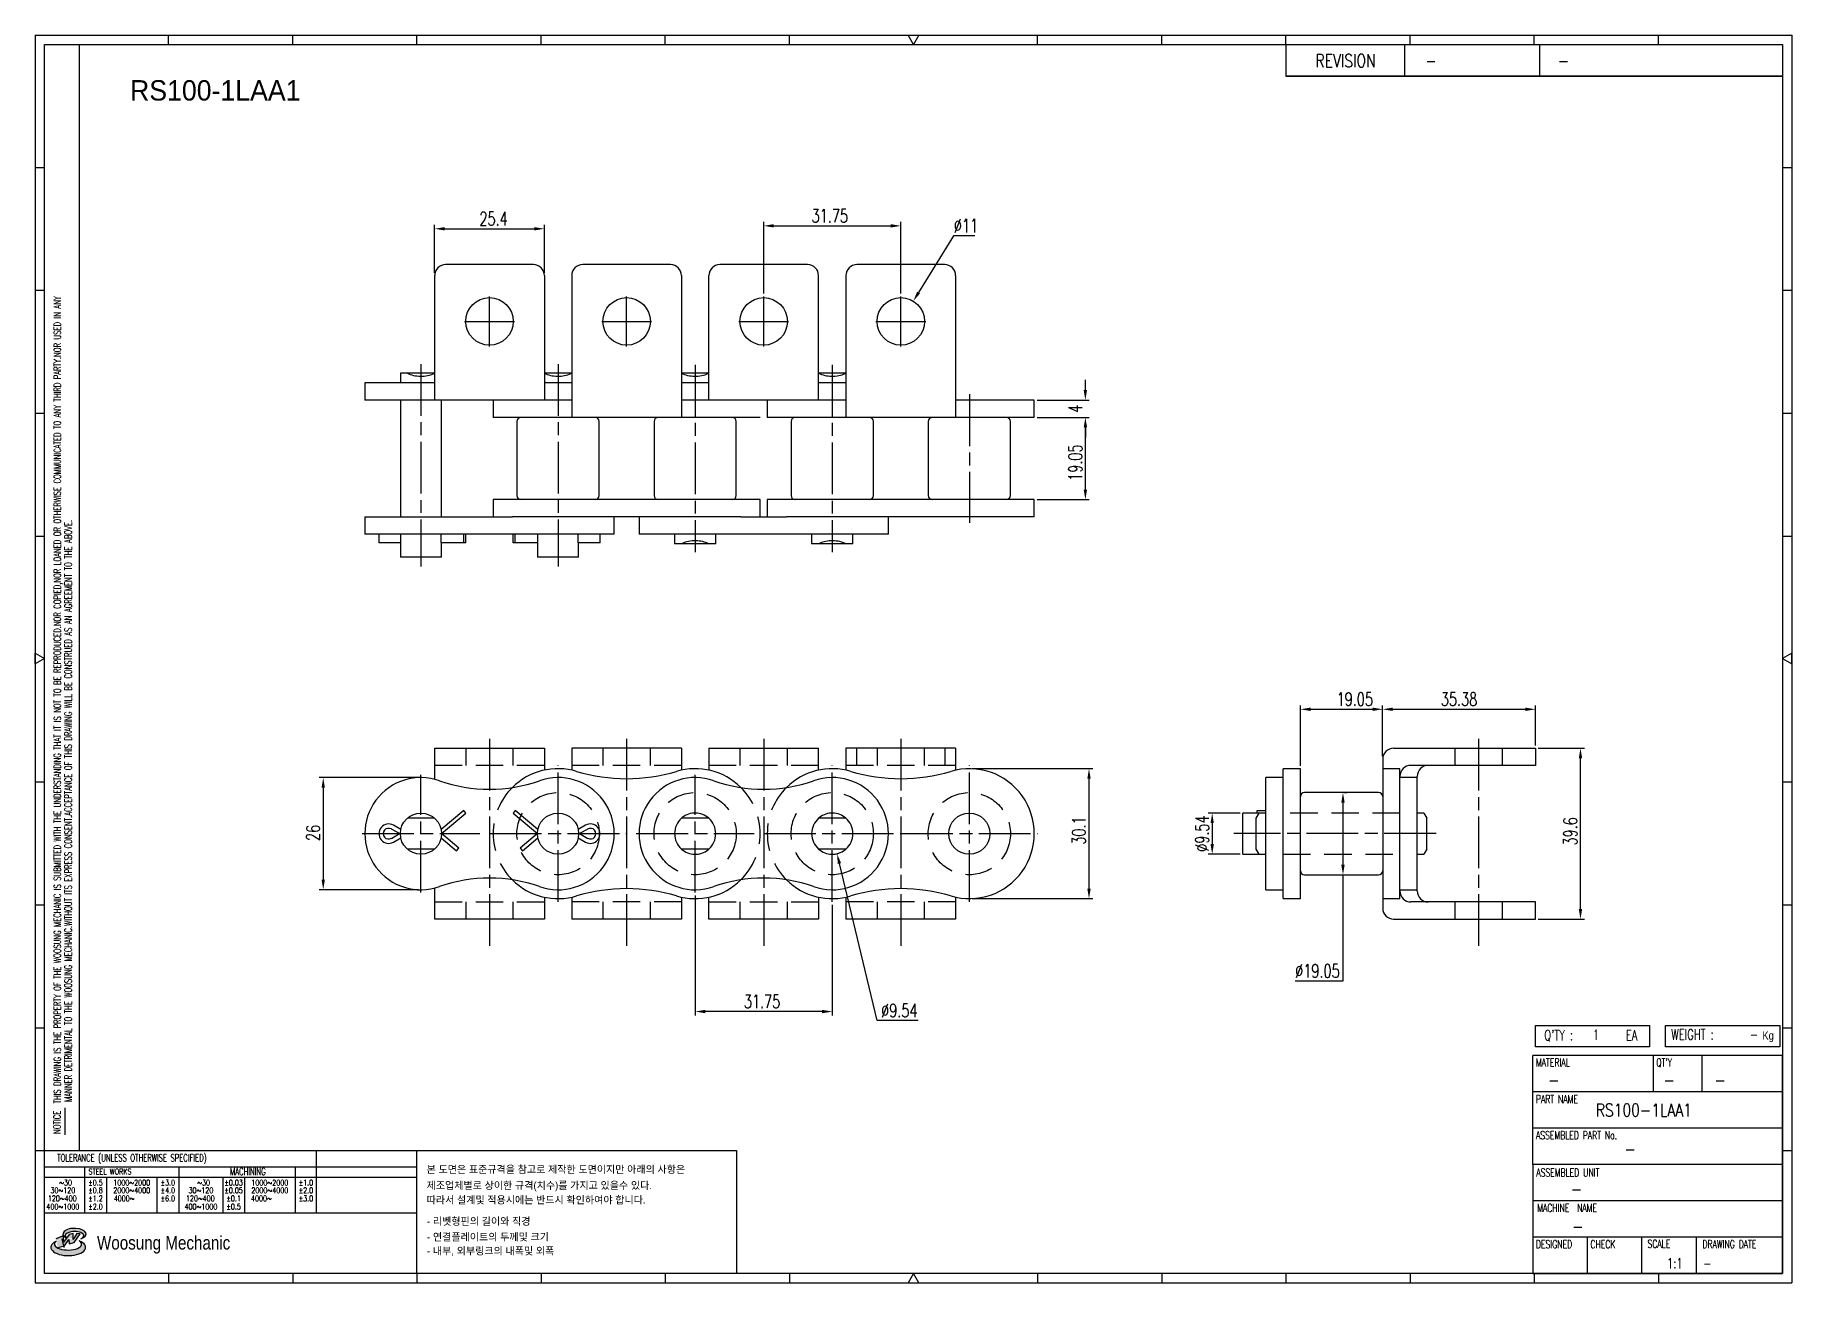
# Model space of a CAD drawing. Header units: millimetres. Extents: x 1499 to 1906, y 1925 to 2214.
import ezdxf
from ezdxf.enums import TextEntityAlignment as Align

# ---------------------------------------------------------------- set-up
doc = ezdxf.new("R2010")
doc.units = ezdxf.units.MM
doc.linetypes.add('AM_ISO08W050', pattern=[18, 12, -1.5, 3, -1.5])
doc.linetypes.add('HIDDEN', pattern=[9.525, 6.35, -3.175])
doc.layers.add('CL1', color=4, linetype='AM_ISO08W050', lineweight=25)
for name, color, linetype in [('HID-02', 1, 'HIDDEN'), ('S-DIM', 7, 'Continuous'), ('TITLE', 7, 'Continuous'), ('도면레이아웃', 7, 'Continuous')]:
    doc.layers.add(name, color=color, linetype=linetype)
doc.styles.add('HAN', font='ROMANS.shx', dxfattribs={"width": 0.7, "bigfont": 'whgtxt.shx'})
doc.styles.add('HKD_ST2', font='romans.shx', dxfattribs={"width": 0.7, "height": 4, "bigfont": '@extfont2.shx'})
doc.styles.add('HSG', font='SIMPLEX.shx', dxfattribs={"width": 0.7, "bigfont": 'HSG.shx'})
doc.styles.add('MtXpl_', font='Gulim.ttf')
doc.styles.add('SLDTEXTSTYLE4', font='arial.ttf', dxfattribs={"width": 0.8})
doc.styles.get("Standard").update_dxf_attribs({"font": 'arial.ttf'})
doc.dimstyles.new('사본 APP1.3', dxfattribs={"dimscale": 1.3, "dimtxt": 2.4, "dimasz": 1.8, "dimexe": 0.7, "dimexo": 0.5, "dimgap": 0.6, "dimtad": 1, "dimtoh": 1, "dimrnd": 0.01, "dimzin": 9, "dimdsep": 46, "dimtxsty": 'HSG', "dimcen": 0, "dimclrd": 1, "dimclre": 1, "dimclrt": 256, "dimazin": 2, "dimtp": 1, "dimtm": 1, "dimtfac": 0.5, "dimtofl": 0, "dimtmove": 0, "dimatfit": 3, "dimfxl": 0, "dimtvp": 1, "dimtolj": 2, "dimlwd": -1, "dimlwe": -1, "dimarcsym": 0})

# ---------------------------------------------------------------- blocks, each defined once
blk = doc.blocks.new('REFGZDFG')
at = {"layer": '도면레이아웃'}
h = blk.add_hatch(color=10, dxfattribs=at)
h.paths.add_polyline_path([(-2.958, 54.547), (-2.947, 54.321), (-2.705, 54.394), (-2.41, 54.81), (-2.567, 54.836), (-2.76, 54.536), (-2.746, 54.828), (-2.954, 54.792), (-3.228, 54.401), (-3.224, 54.712), (-3.603, 54.58), (-3.509, 54.142), (-3.18, 54.233)])
edge = h.paths.add_edge_path()
edge.add_ellipse((-2.688, 54.809), major_axis=(-0.568, 0), ratio=0.487785, start_angle=122.36065, end_angle=403.39574)
edge.add_line((-3.1, 54.619), (-3.092, 54.637))
edge.add_ellipse((-2.685, 54.726), major_axis=(-0.454, 0), ratio=0.444396, start_angle=131.58977, end_angle=386.19408, ccw=False)
edge = h.paths.add_edge_path()
edge.add_ellipse((-2.992, 54.158), major_axis=(-0.851, 0), ratio=0.480113, start_angle=314.67633, end_angle=590.85213)
edge.add_ellipse((-3.004, 54.312), major_axis=(-0.666, 0), ratio=0.43311, start_angle=331.7024, end_angle=574.42495, ccw=False)
at = {"color": 140}
for p, q in [((-4.614, 113.51), (81.404, 113.51)), ((-4.614, 113.51), (-4.614, 52.416)), ((56.632, 113.054), (56.632, 111.501)), ((62.43, 113.054), (62.43, 111.501)), ((69.046, 113.054), (69.046, 111.501)), ((81.404, 113.51), (81.404, 52.416)), ((80.948, 111.501), (56.632, 111.501)), ((56.632, 111.501), (80.948, 111.501)), ((80.948, 111.501), (80.948, 100.888)), ((68.846, 63.974), (68.846, 65.02)), ((68.846, 65.02), (74.432, 65.02)), ((74.432, 65.02), (74.432, 63.974)), ((75.222, 63.974), (75.222, 65.02)), ((75.222, 65.02), (80.808, 65.02)), ((80.808, 65.02), (80.808, 63.974)), ((74.432, 63.974), (68.846, 63.974)), ((80.808, 63.974), (75.222, 63.974)), ((68.724, 58.21), (68.724, 63.547)), ((80.948, 63.547), (68.724, 63.547)), ((74.618, 63.547), (74.618, 61.768)), ((76.99, 63.547), (76.99, 61.768)), ((80.948, 58.21), (80.948, 63.547)), ((80.948, 61.768), (68.724, 61.768)), ((80.948, 59.989), (68.724, 59.989)), ((68.724, 58.21), (68.724, 52.872)), ((80.948, 58.21), (68.724, 58.21)), ((80.948, 52.872), (80.948, 58.21)), ((80.948, 56.43), (68.724, 56.43)), ((80.948, 54.651), (68.724, 54.651)), ((71.393, 52.872), (71.393, 54.651)), ((74.062, 52.872), (74.062, 54.651)), ((76.731, 52.872), (76.731, 54.651)), ((68.724, 52.872), (80.948, 52.872)), ((-4.614, 52.416), (81.404, 52.416))]:
    blk.add_line(p, q, dxfattribs=at)
at = {"color": 2}
for p, q in [((-2.45, 58.89), (-2.45, 113.054)), ((-4.158, 58.89), (14.079, 58.89)), ((9.14, 58.89), (9.14, 55.84)), ((14.079, 52.872), (14.079, 58.89)), ((-4.158, 58.099), (14.079, 58.099)), ((-2.192, 58.099), (-2.192, 55.84)), ((2.422, 58.113), (2.422, 55.84)), ((8.11, 58.099), (8.11, 55.84)), ((-4.158, 57.59), (14.079, 57.59)), ((-1.119, 57.59), (-1.119, 55.84)), ((1.349, 57.59), (1.349, 55.84)), ((4.569, 57.59), (4.569, 55.84)), ((5.642, 57.604), (5.642, 55.84)), ((-4.158, 55.84), (14.079, 55.84))]:
    blk.add_line(p, q, dxfattribs=at)
for p, q in [((14.079, 113.054), (14.079, 113.51)), ((20.158, 113.054), (20.158, 113.51)), ((26.237, 113.054), (26.237, 113.51)), ((32.316, 113.054), (32.316, 113.51)), ((44.474, 113.054), (44.474, 113.51)), ((50.553, 113.054), (50.553, 113.51)), ((56.632, 113.054), (56.632, 113.51)), ((62.711, 113.054), (62.711, 113.51)), ((68.79, 113.054), (68.79, 113.51)), ((74.869, 113.054), (74.869, 113.51)), ((-4.614, 107.036), (-4.158, 107.036)), ((80.948, 107.036), (81.404, 107.036)), ((-4.614, 101.018), (-4.158, 101.018)), ((80.948, 101.018), (81.404, 101.018)), ((-4.614, 95), (-4.158, 95)), ((80.948, 95), (81.404, 95)), ((-4.614, 88.981), (-4.158, 88.981)), ((80.948, 88.981), (81.404, 88.981)), ((-4.614, 76.945), (-4.158, 76.945)), ((80.948, 76.945), (81.404, 76.945)), ((-4.614, 70.927), (-4.158, 70.927)), ((80.948, 70.927), (81.404, 70.927)), ((-4.614, 64.908), (-4.158, 64.908)), ((80.948, 64.908), (81.404, 64.908)), ((-3.136, 59.666), (-3.136, 60.983)), ((-4.614, 58.89), (-4.158, 58.89)), ((80.948, 58.89), (81.404, 58.89)), ((1.921, 52.872), (1.921, 52.416)), ((8, 52.872), (8, 52.416)), ((14.079, 52.872), (14.079, 52.416)), ((20.158, 52.872), (20.158, 52.416)), ((26.237, 52.872), (26.237, 52.416)), ((32.316, 52.872), (32.316, 52.416)), ((62.711, 52.872), (62.711, 52.416)), ((68.79, 52.872), (68.79, 52.416)), ((74.869, 52.872), (74.869, 52.416))]:
    blk.add_line(p, q)
at = {"color": 140}
for points in [[(-4.158, 113.054), (80.948, 113.054), (80.948, 52.872), (-4.158, 52.872)], [(14.079, 58.89), (29.726, 58.89), (29.726, 52.872), (14.079, 52.872)]]:
    blk.add_lwpolyline(points, close=True, dxfattribs=at)
for points in [[(38.395, 113.054), (38.132, 113.51), (38.658, 113.51)], [(-4.158, 82.989), (-4.614, 82.726), (-4.614, 83.252)], [(80.948, 82.989), (81.404, 82.726), (81.404, 83.252)], [(38.395, 52.872), (38.132, 52.416), (38.658, 52.416)]]:
    blk.add_lwpolyline(points, close=True)
at = {"layer": '도면레이아웃'}
for p, q in [((-3.224, 54.712), (-3.603, 54.58)), ((-3.509, 54.142), (-3.18, 54.233)), ((-3.3, 54.58), (-3.207, 54.142)), ((-3.3, 54.58), (-3.3, 54.58)), ((-2.954, 54.792), (-3.228, 54.401)), ((-3.228, 54.401), (-3.224, 54.712)), ((-3.18, 54.233), (-2.958, 54.547)), ((-3.092, 54.637), (-3.1, 54.619)), ((-2.958, 54.547), (-2.947, 54.321)), ((-2.746, 54.828), (-2.954, 54.792)), ((-2.947, 54.321), (-2.705, 54.394)), ((-2.567, 54.836), (-2.76, 54.536)), ((-2.76, 54.536), (-2.746, 54.828)), ((-2.705, 54.394), (-2.41, 54.81)), ((-2.41, 54.81), (-2.567, 54.836))]:
    blk.add_line(p, q, dxfattribs=at)
for centre, major_axis, ratio, start_param, end_param in [((-2.688, 54.809), (-0.568, 0), 0.487785, 2.135596, 7.040584), ((-2.992, 54.158), (-0.851, 0), 0.480113, 5.492138, 10.312315), ((-3.004, 54.312), (-0.666, 0), 0.43311, 5.789299, 10.025607), ((-2.685, 54.726), (-0.454, 0), 0.444396, 2.296675, 6.740358)]:
    blk.add_ellipse(centre, major_axis=major_axis, ratio=ratio, start_param=start_param, end_param=end_param, dxfattribs=at)
for s, height, style, width, p in [('REVISION', 0.6231, 'HAN', 0.8, (58.077, 111.949)), ('-', 0.623, 'HAN', 0.8, (63.455, 111.949)), ('-', 0.623, 'HAN', 0.8, (69.94, 111.949)), ("Q'TY : ", 0.5094, 'HKD_ST2', 0.7, (69.284, 64.287)), ('1', 0.509, 'HKD_ST2', 0.7, (71.66, 64.311)), ('EA', 0.5094, 'HKD_ST2', 0.7, (73.277, 64.287)), ('WEIGHT : ', 0.5094, 'HKD_ST2', 0.7, (75.501, 64.323)), ('-', 0.623, 'HAN', 0.8, (69.468, 62.037)), ('-', 0.623, 'HAN', 0.8, (75.114, 62.037)), ('-', 0.623, 'HAN', 0.8, (77.618, 62.037)), ('-', 0.623, 'HAN', 0.8, (73.209, 58.664)), ('-', 0.623, 'HAN', 0.8, (70.583, 56.706)), ('-', 0.623, 'HAN', 0.8, (70.645, 54.872)), ('1:1', 0.5094, 'HKD_ST2', 0.7, (75.295, 53.121)), ('-', 0.509, 'HKD_ST2', 0.7, (77.07, 53.109))]:
    blk.add_text(s, height=height, dxfattribs=dict(style=style, width=width)).set_placement(p)
at = {"color": 6, "style": 'HKD_ST2', "width": 0.7}
for s, p in [(' THIS DRAWING IS THE PROPERTY OF THE WOOSUNG MECHANIC IS SUBMITTED WITH THE UNDERSTANDING THAT IT IS NOT TO BE REPRODUCED.NOR COPIED,NOR LOANED OR OTHERWISE COMMUNICATED TO ANY THIRD PARTY.NOR USED IN ANY', (-3.355, 61.029)), ('MANNER DETRIMENTAL TO THE WOOSUNG MECHANIC.WITHOUT ITS EXPRESS CONSENT.ACCEPTANCE OF THIS DRAWING WILL BE CONSTRUED AS AN AGREEMENT TO THE ABOVE.', (-2.82, 61.276))]:
    blk.add_text(s, height=0.350152, rotation=90, dxfattribs=at).set_placement(p)
at = {"style": 'HKD_ST2', "width": 0.7}
blk.add_text('-', height=0.509, dxfattribs=at).set_placement((79.754, 64.323), align=Align.RIGHT)
at = {"color": 254, "style": 'HKD_ST2', "width": 0.7}
for s, height, p in [('MATERIAL', 0.3918, (68.873, 63.399)), ("QT'Y", 0.3918, (74.766, 63.399)), ('PART NAME', 0.3918, (68.873, 61.608)), ('ASSEMBLED PART No.', 0.39184, (68.873, 59.84)), ('ASSEMBLED UNIT', 0.39184, (68.89, 58.014)), ('MACHINE  NAME', 0.39184, (68.935, 56.282)), ('DESIGNED', 0.3918, (68.873, 54.503)), ('CHECK', 0.3918, (71.541, 54.503)), ('SCALE', 0.3918, (74.337, 54.521)), ('DRAWING DATE', 0.39184, (77.026, 54.509))]:
    blk.add_text(s, height=height, dxfattribs=at).set_placement(p, align=Align.TOP_LEFT)
at = {"style": 'HKD_ST2', "width": 0.7}
blk.add_text('NOTICE', height=0.3502, rotation=90, dxfattribs=at).set_placement((-3.367, 59.71))
blk.add_text('TOLERANCE (UNLESS OTHERWISE SPECIFIED)', height=0.35015, dxfattribs=at).set_placement((0.126, 58.538), align=Align.MIDDLE_CENTER)
at = {"color": 4, "style": 'HKD_ST2', "width": 0.7}
for s, height, p in [('STEEL WORKS', 0.28012, (-0.948, 57.865)), ('MACHINING', 0.3502, (5.803, 57.867)), ('%%P0.5', 0.2801, (-1.656, 57.322)), ('%%P0.8', 0.2801, (-1.656, 56.945)), ('%%P3.0', 0.2801, (1.886, 57.322)), ('%%P4.0', 0.2801, (1.886, 56.945)), ('%%P0.03', 0.2801, (5.105, 57.322)), ('%%P0.05', 0.2801, (5.105, 56.945)), ('%%P1.0', 0.2801, (8.647, 57.322)), ('%%P2.0', 0.2801, (8.647, 56.945)), ('%%P1.2', 0.2801, (-1.656, 56.551)), ('%%P2.0', 0.2801, (-1.656, 56.149)), ('%%P6.0', 0.2801, (1.886, 56.551)), ('%%P0.1', 0.2801, (5.105, 56.551)), ('%%P0.5', 0.2801, (5.105, 56.149)), ('%%P3.0', 0.2801, (8.647, 56.551))]:
    blk.add_text(s, height=height, dxfattribs=at).set_placement(p, align=Align.MIDDLE)
at = {"color": 140, "style": 'MtXpl_'}
for s, p in [('본 도면은 표준규격을 참고로 제작한 도면이지만 아래의 사항은', (14.554, 57.794)), ('제조업체별로 상이한 규격(치수)를 가지고 있을수 있다.', (14.554, 57.01)), ('따라서 설계및 적용시에는 반드시 확인하여야 합니다.', (14.554, 56.297)), ('- 리벳형핀의 길이와 직경', (14.574, 55.252)), ('- 연결플레이트의 두께및 크기', (14.574, 54.485)), ('- 내부, 외부링크의 내폭및 외폭', (14.574, 53.798))]:
    blk.add_text(s, height=0.36, dxfattribs=at).set_placement(p)
at = {"color": 4, "style": 'HKD_ST2', "width": 0.7}
for s, height, p in [('30%%126120', 0.2801, (-3.259, 56.945)), ('%%12630', 0.2801, (-3.124, 57.322)), ('2000%%1264000', 0.28012, (0.115, 56.945)), ('1000%%1262000', 0.28012, (0.115, 57.322)), ('30%%126120', 0.2801, (3.502, 56.945)), ('%%12630', 0.2801, (3.637, 57.322)), ('2000%%1264000', 0.28012, (6.876, 56.945)), ('1000%%1262000', 0.28012, (6.876, 57.322)), ('400%%1261000', 0.28012, (-3.259, 56.149)), ('120%%126400', 0.28012, (-3.287, 56.551)), ('4000%%126', 0.2801, (-0.256, 56.551)), ('400%%1261000', 0.28012, (3.502, 56.149)), ('120%%126400', 0.28012, (3.474, 56.551)), ('4000%%126', 0.2801, (6.462, 56.551))]:
    blk.add_text(s, height=height, dxfattribs=at).set_placement(p, align=Align.MIDDLE_CENTER)
at = {"color": 1, "style": 'SLDTEXTSTYLE4', "width": 0.8}
blk.add_text('Woosung Mechanic', height=0.66493, dxfattribs=at).set_placement((-1.585, 54.047))
at = {"layer": 'TITLE', "width": 0.8}
blk.add_text('Kg', height=0.4067, dxfattribs=at).set_placement((79.963, 64.323))
blk = doc.blocks.new('*D103')
at = {"layer": 'Defpoints', "color": 0, "transparency": 16777216}
for p in [(1730.5, 2125.2), (1742.32, 2125.2), (1730.5, 2106.15)]:
    blk.add_point(p, dxfattribs=at)
at = {"layer": 'S-DIM', "color": 1, "transparency": 16777216}
for p, q in [((1731.15, 2125.2), (1743.23, 2125.2)), ((1742.32, 2108.49), (1742.32, 2122.86)), ((1731.15, 2106.15), (1743.23, 2106.15))]:
    blk.add_line(p, q, dxfattribs=at)
for points in [[(1741.93, 2122.86), (1742.71, 2122.86), (1742.32, 2125.2)], [(1741.93, 2108.49), (1742.71, 2108.49), (1742.32, 2106.15)]]:
    blk.add_solid(points, dxfattribs=at)
at = {"layer": 'S-DIM', "transparency": 16777216, "insert": (1739.98, 2114.71), "char_height": 3.12, "attachment_point": 5, "rotation": 90, "style": 'HSG'}
blk.add_mtext('\\A2;19.05', dxfattribs=at)
blk = doc.blocks.new('*D104')
at = {"layer": 'Defpoints', "color": 0, "transparency": 16777216}
for p in [(1730.5, 2129.2), (1742.32, 2129.2), (1730.5, 2125.2)]:
    blk.add_point(p, dxfattribs=at)
at = {"layer": 'S-DIM', "color": 1, "transparency": 16777216}
for p, q in [((1742.32, 2131.54), (1742.32, 2133.88)), ((1731.15, 2129.2), (1743.23, 2129.2)), ((1731.15, 2125.2), (1743.23, 2125.2)), ((1742.32, 2122.86), (1742.32, 2120.52))]:
    blk.add_line(p, q, dxfattribs=at)
for points in [[(1741.93, 2131.54), (1742.71, 2131.54), (1742.32, 2129.2)], [(1741.93, 2122.86), (1742.71, 2122.86), (1742.32, 2125.2)]]:
    blk.add_solid(points, dxfattribs=at)
at = {"layer": 'S-DIM', "transparency": 16777216, "insert": (1739.98, 2127.2), "char_height": 3.12, "attachment_point": 5, "rotation": 90, "style": 'HSG'}
blk.add_mtext('\\A2;4', dxfattribs=at)
blk = doc.blocks.new('*D105')
at = {"layer": 'Defpoints', "color": 0, "transparency": 16777216}
for p in [(1702.46, 2152.1), (1696.69, 2142.74)]:
    blk.add_point(p, dxfattribs=at)
at = {"layer": 'S-DIM', "color": 1, "transparency": 16777216}
for p, q in [((1711.8, 2167.25), (1703.69, 2154.1)), ((1716.74, 2167.25), (1711.8, 2167.25))]:
    blk.add_line(p, q, dxfattribs=at)
blk.add_solid([(1703.36, 2154.3), (1704.02, 2153.89), (1702.46, 2152.1)], dxfattribs=at)
at = {"layer": 'S-DIM', "transparency": 16777216, "insert": (1714.66, 2169.59), "char_height": 3.12, "attachment_point": 5, "style": 'HSG'}
blk.add_mtext('\\A2;∅11', dxfattribs=at)
blk = doc.blocks.new('*D106')
at = {"layer": 'Defpoints', "color": 0, "transparency": 16777216}
for p in [(1651.95, 2015.14), (1683.7, 2012.98), (1651.95, 1987.59)]:
    blk.add_point(p, dxfattribs=at)
at = {"layer": 'S-DIM', "color": 1, "transparency": 16777216}
for p, q in [((1651.95, 2014.49), (1651.95, 1986.68)), ((1683.7, 2012.33), (1683.7, 1986.68)), ((1681.36, 1987.59), (1654.29, 1987.59))]:
    blk.add_line(p, q, dxfattribs=at)
for points in [[(1654.29, 1987.98), (1654.29, 1987.2), (1651.95, 1987.59)], [(1681.36, 1987.98), (1681.36, 1987.2), (1683.7, 1987.59)]]:
    blk.add_solid(points, dxfattribs=at)
at = {"layer": 'S-DIM', "transparency": 16777216, "insert": (1667.45, 1989.93), "char_height": 3.12, "attachment_point": 5, "style": 'HSG'}
blk.add_mtext('\\A2;31.75', dxfattribs=at)
blk = doc.blocks.new('*D107')
at = {"layer": 'Defpoints', "color": 0, "transparency": 16777216}
for p in [(1699.57, 2169.55), (1667.82, 2153.2), (1699.57, 2153.2)]:
    blk.add_point(p, dxfattribs=at)
at = {"layer": 'S-DIM', "color": 1, "transparency": 16777216}
for p, q in [((1667.82, 2153.85), (1667.82, 2170.46)), ((1670.16, 2169.55), (1697.23, 2169.55)), ((1699.57, 2153.85), (1699.57, 2170.46))]:
    blk.add_line(p, q, dxfattribs=at)
for points in [[(1670.16, 2169.94), (1670.16, 2169.16), (1667.82, 2169.55)], [(1697.23, 2169.94), (1697.23, 2169.16), (1699.57, 2169.55)]]:
    blk.add_solid(points, dxfattribs=at)
at = {"layer": 'S-DIM', "transparency": 16777216, "insert": (1683.13, 2171.89), "char_height": 3.12, "attachment_point": 5, "style": 'HSG'}
blk.add_mtext('\\A2;31.75', dxfattribs=at)
blk = doc.blocks.new('*D108')
at = {"layer": 'Defpoints', "color": 0, "transparency": 16777216}
for p in [(1617.02, 2168.87), (1591.62, 2158.03), (1617.02, 2158.03)]:
    blk.add_point(p, dxfattribs=at)
at = {"layer": 'S-DIM', "color": 1, "transparency": 16777216}
for p, q in [((1591.62, 2158.68), (1591.62, 2169.78)), ((1593.96, 2168.87), (1614.68, 2168.87)), ((1617.02, 2158.68), (1617.02, 2169.78))]:
    blk.add_line(p, q, dxfattribs=at)
for points in [[(1593.96, 2169.26), (1593.96, 2168.48), (1591.62, 2168.87)], [(1614.68, 2169.26), (1614.68, 2168.48), (1617.02, 2168.87)]]:
    blk.add_solid(points, dxfattribs=at)
at = {"layer": 'S-DIM', "transparency": 16777216, "insert": (1605.26, 2171.21), "char_height": 3.12, "attachment_point": 5, "style": 'HSG'}
blk.add_mtext('\\A2;25.4', dxfattribs=at)
blk = doc.blocks.new('*D109')
at = {"layer": 'Defpoints', "color": 0, "transparency": 16777216}
for p in [(1715.45, 2043.84), (1715.45, 2013.74), (1743.16, 2013.74)]:
    blk.add_point(p, dxfattribs=at)
at = {"layer": 'S-DIM', "color": 1, "transparency": 16777216}
for p, q in [((1716.1, 2043.84), (1744.07, 2043.84)), ((1743.16, 2041.5), (1743.16, 2016.08)), ((1716.1, 2013.74), (1744.07, 2013.74))]:
    blk.add_line(p, q, dxfattribs=at)
for points in [[(1742.77, 2041.5), (1743.55, 2041.5), (1743.16, 2043.84)], [(1742.77, 2016.08), (1743.55, 2016.08), (1743.16, 2013.74)]]:
    blk.add_solid(points, dxfattribs=at)
at = {"layer": 'S-DIM', "transparency": 16777216, "insert": (1740.82, 2029.52), "char_height": 3.12, "attachment_point": 5, "rotation": 90, "style": 'HSG'}
blk.add_mtext('\\A2;30.1', dxfattribs=at)
blk = doc.blocks.new('*D110')
at = {"layer": 'Defpoints', "color": 0, "transparency": 16777216}
for p in [(1588.45, 2041.79), (1565.81, 2015.79), (1588.45, 2015.79)]:
    blk.add_point(p, dxfattribs=at)
at = {"layer": 'S-DIM', "color": 1, "transparency": 16777216}
for p, q in [((1587.8, 2041.79), (1564.9, 2041.79)), ((1565.81, 2039.45), (1565.81, 2018.13)), ((1587.8, 2015.79), (1564.9, 2015.79))]:
    blk.add_line(p, q, dxfattribs=at)
for points in [[(1565.42, 2039.45), (1566.2, 2039.45), (1565.81, 2041.79)], [(1565.42, 2018.13), (1566.2, 2018.13), (1565.81, 2015.79)]]:
    blk.add_solid(points, dxfattribs=at)
at = {"layer": 'S-DIM', "transparency": 16777216, "insert": (1563.47, 2028.97), "char_height": 3.12, "attachment_point": 5, "rotation": 90, "style": 'HSG'}
blk.add_mtext('\\A2;26', dxfattribs=at)
blk = doc.blocks.new('*D111')
at = {"layer": 'Defpoints', "color": 0, "transparency": 16777216}
for p in [(1682.59, 2033.42), (1684.81, 2024.15)]:
    blk.add_point(p, dxfattribs=at)
at = {"layer": 'S-DIM', "color": 1, "transparency": 16777216}
for p, q in [((1694.09, 1985.48), (1685.36, 2021.87)), ((1703.6, 1985.48), (1694.09, 1985.48))]:
    blk.add_line(p, q, dxfattribs=at)
blk.add_arc((1683.7, 2028.79), 4.77, 272.5586, 303.602, dxfattribs=at)
blk.add_solid([(1685.74, 2021.96), (1684.98, 2021.78), (1684.81, 2024.15)], dxfattribs=at)
at = {"layer": 'S-DIM', "transparency": 16777216, "insert": (1699.23, 1987.82), "char_height": 3.12, "attachment_point": 5, "style": 'HSG'}
blk.add_mtext('\\A2;∅9.54', dxfattribs=at)
blk = doc.blocks.new('*D113')
at = {"layer": 'Defpoints', "color": 0, "transparency": 16777216}
for p in [(1778.8, 2033.56), (1771.69, 2024.02), (1778.8, 2024.02)]:
    blk.add_point(p, dxfattribs=at)
at = {"layer": 'S-DIM', "color": 1, "transparency": 16777216}
for p, q in [((1778.15, 2033.56), (1770.78, 2033.56)), ((1771.69, 2031.22), (1771.69, 2026.36)), ((1778.15, 2024.02), (1770.78, 2024.02))]:
    blk.add_line(p, q, dxfattribs=at)
for points in [[(1771.3, 2031.22), (1772.08, 2031.22), (1771.69, 2033.56)], [(1771.3, 2026.36), (1772.08, 2026.36), (1771.69, 2024.02)]]:
    blk.add_solid(points, dxfattribs=at)
at = {"layer": 'S-DIM', "transparency": 16777216, "insert": (1769.35, 2028.79), "char_height": 3.12, "attachment_point": 5, "rotation": 90, "style": 'HSG'}
blk.add_mtext('\\A2;%%c9.54', dxfattribs=at)
blk = doc.blocks.new('*D114')
at = {"layer": 'Defpoints', "color": 0, "transparency": 16777216}
for p in [(1801.65, 2038.31), (1801.65, 2019.26), (1801.98, 2019.26)]:
    blk.add_point(p, dxfattribs=at)
at = {"layer": 'S-DIM', "color": 1, "transparency": 16777216}
for p, q in [((1801.98, 2035.97), (1801.98, 2021.6)), ((1802.3, 2038.31), (1802.89, 2038.31)), ((1801.98, 2019.26), (1801.98, 1994.66)), ((1802.3, 2019.26), (1802.89, 2019.26)), ((1801.98, 1994.66), (1790.91, 1994.66))]:
    blk.add_line(p, q, dxfattribs=at)
for points in [[(1801.59, 2035.97), (1802.37, 2035.97), (1801.98, 2038.31)], [(1801.59, 2021.6), (1802.37, 2021.6), (1801.98, 2019.26)]]:
    blk.add_solid(points, dxfattribs=at)
at = {"layer": 'S-DIM', "transparency": 16777216, "insert": (1796.06, 1997), "char_height": 3.12, "attachment_point": 5, "style": 'HSG'}
blk.add_mtext('\\A2;%%c19.05', dxfattribs=at)
blk = doc.blocks.new('*D115')
at = {"layer": 'Defpoints', "color": 0, "transparency": 16777216}
for p in [(1846.55, 2048.59), (1856.98, 2048.59), (1846.55, 2008.99)]:
    blk.add_point(p, dxfattribs=at)
at = {"layer": 'S-DIM', "color": 1, "transparency": 16777216}
for p, q in [((1847.2, 2048.59), (1857.89, 2048.59)), ((1856.98, 2011.33), (1856.98, 2046.25)), ((1847.2, 2008.99), (1857.89, 2008.99))]:
    blk.add_line(p, q, dxfattribs=at)
for points in [[(1856.59, 2046.25), (1857.37, 2046.25), (1856.98, 2048.59)], [(1856.59, 2011.33), (1857.37, 2011.33), (1856.98, 2008.99)]]:
    blk.add_solid(points, dxfattribs=at)
at = {"layer": 'S-DIM', "transparency": 16777216, "insert": (1854.64, 2029.32), "char_height": 3.12, "attachment_point": 5, "rotation": 90, "style": 'HSG'}
blk.add_mtext('\\A2;39.6', dxfattribs=at)
blk = doc.blocks.new('*D116')
at = {"layer": 'Defpoints', "color": 0, "transparency": 16777216}
for p in [(1811.17, 2057.59), (1792.12, 2043.84), (1811.17, 2046.05)]:
    blk.add_point(p, dxfattribs=at)
at = {"layer": 'S-DIM', "color": 1, "transparency": 16777216}
for p, q in [((1792.12, 2044.49), (1792.12, 2058.5)), ((1794.46, 2057.59), (1808.83, 2057.59)), ((1811.17, 2046.7), (1811.17, 2058.5))]:
    blk.add_line(p, q, dxfattribs=at)
for points in [[(1794.46, 2057.98), (1794.46, 2057.2), (1792.12, 2057.59)], [(1808.83, 2057.98), (1808.83, 2057.2), (1811.17, 2057.59)]]:
    blk.add_solid(points, dxfattribs=at)
at = {"layer": 'S-DIM', "transparency": 16777216, "insert": (1804.71, 2059.93), "char_height": 3.12, "attachment_point": 5, "style": 'HSG'}
blk.add_mtext('\\A2;19.05', dxfattribs=at)
blk = doc.blocks.new('*D117')
at = {"layer": 'Defpoints', "color": 0, "transparency": 16777216}
for p in [(1846.55, 2057.59), (1846.55, 2048.59), (1811.17, 2046.05)]:
    blk.add_point(p, dxfattribs=at)
at = {"layer": 'S-DIM', "color": 1, "transparency": 16777216}
for p, q in [((1811.17, 2046.7), (1811.17, 2058.5)), ((1813.51, 2057.59), (1844.21, 2057.59)), ((1846.55, 2049.24), (1846.55, 2058.5))]:
    blk.add_line(p, q, dxfattribs=at)
for points in [[(1813.51, 2057.98), (1813.51, 2057.2), (1811.17, 2057.59)], [(1844.21, 2057.98), (1844.21, 2057.2), (1846.55, 2057.59)]]:
    blk.add_solid(points, dxfattribs=at)
at = {"layer": 'S-DIM', "transparency": 16777216, "insert": (1828.86, 2059.93), "char_height": 3.12, "attachment_point": 5, "style": 'HSG'}
blk.add_mtext('\\A2;35.38', dxfattribs=at)

msp = doc.modelspace()

# ---------------------------------------------------------------- linework, layer by layer
for p, q in [((1530, 2211.562), (1530, 2213.719)), ((1558.753, 2211.562), (1558.753, 2213.719)), ((1614.484, 2160.572), (1594.164, 2160.572)), ((1646.234, 2160.572), (1625.914, 2160.572)), ((1677.984, 2160.572), (1657.664, 2160.572)), ((1709.734, 2160.572), (1689.414, 2160.572)), ((1591.624, 2129.197), (1591.624, 2158.032)), ((1617.024, 2158.032), (1617.024, 2129.197)), ((1623.374, 2158.032), (1623.374, 2125.197)), ((1648.774, 2158.032), (1648.774, 2125.197)), ((1655.124, 2129.197), (1655.124, 2158.032)), ((1680.524, 2129.197), (1680.524, 2158.032)), ((1686.874, 2158.032), (1686.874, 2125.197)), ((1712.274, 2158.032), (1712.274, 2125.197)), ((1591.624, 2133.197), (1575.449, 2133.197)), ((1575.449, 2133.197), (1575.449, 2129.197)), ((1591.604, 2135.422), (1583.679, 2135.422)), ((1583.679, 2135.422), (1583.679, 2133.197)), ((1623.374, 2133.197), (1617.024, 2133.197)), ((1623.354, 2135.422), (1617.044, 2135.422)), ((1655.124, 2133.197), (1648.774, 2133.197)), ((1655.104, 2135.422), (1648.794, 2135.422)), ((1686.874, 2133.197), (1680.524, 2133.197)), ((1686.854, 2135.422), (1680.544, 2135.422)), ((1617.024, 2129.197), (1575.449, 2129.197)), ((1583.679, 2129.197), (1583.679, 2102.147)), ((1593.219, 2102.147), (1593.219, 2129.197)), ((1605.149, 2129.197), (1605.149, 2125.197)), ((1623.374, 2129.197), (1617.024, 2129.197)), ((1655.124, 2129.197), (1648.774, 2129.197)), ((1680.524, 2129.197), (1655.124, 2129.197)), ((1668.649, 2129.197), (1668.649, 2125.197)), ((1686.874, 2129.197), (1680.524, 2129.197)), ((1730.499, 2129.197), (1712.274, 2129.197)), ((1730.499, 2125.197), (1730.499, 2129.197)), ((1666.999, 2125.197), (1605.149, 2125.197)), ((1610.674, 2124.244), (1610.674, 2107.099)), ((1629.724, 2107.099), (1629.724, 2124.244)), ((1642.424, 2124.244), (1642.424, 2107.099)), ((1661.474, 2107.099), (1661.474, 2124.244)), ((1730.499, 2125.197), (1668.649, 2125.197)), ((1674.174, 2124.244), (1674.174, 2107.099)), ((1693.224, 2107.099), (1693.224, 2124.244)), ((1705.924, 2124.244), (1705.924, 2107.099)), ((1724.974, 2107.099), (1724.974, 2124.244)), ((1605.149, 2106.147), (1605.149, 2102.147)), ((1666.999, 2106.147), (1605.149, 2106.147)), ((1666.999, 2102.147), (1666.999, 2106.147)), ((1668.649, 2106.147), (1668.649, 2102.147)), ((1730.499, 2106.147), (1668.649, 2106.147)), ((1730.499, 2102.147), (1730.499, 2106.147)), ((1575.449, 2102.147), (1609.608, 2102.147)), ((1575.449, 2102.147), (1575.449, 2098.147)), ((1662.54, 2102.147), (1609.608, 2102.147)), ((1633.199, 2098.147), (1633.199, 2102.147)), ((1638.949, 2102.147), (1638.949, 2098.147)), ((1662.54, 2102.147), (1673.108, 2102.147)), ((1730.499, 2102.147), (1673.108, 2102.147)), ((1696.699, 2098.147), (1696.699, 2102.147)), ((1633.199, 2098.147), (1575.449, 2098.147)), ((1578.712, 2098.147), (1578.712, 2096.147)), ((1583.779, 2096.147), (1578.712, 2096.147)), ((1583.679, 2096.147), (1583.679, 2092.822)), ((1583.779, 2096.147), (1583.779, 2098.147)), ((1593.119, 2096.147), (1593.119, 2098.147)), ((1598.87, 2096.147), (1593.119, 2096.147)), ((1593.219, 2092.822), (1593.219, 2096.147)), ((1598.351, 2096.147), (1598.351, 2098.147)), ((1598.87, 2096.147), (1598.87, 2098.147)), ((1609.778, 2096.147), (1609.778, 2098.147)), ((1615.529, 2096.147), (1609.778, 2096.147)), ((1610.297, 2096.147), (1610.297, 2098.147)), ((1615.429, 2096.147), (1615.429, 2092.822)), ((1615.529, 2096.147), (1615.529, 2098.147)), ((1624.869, 2096.147), (1624.869, 2098.147)), ((1629.936, 2096.147), (1624.869, 2096.147)), ((1624.969, 2092.822), (1624.969, 2096.147)), ((1629.936, 2096.147), (1629.936, 2098.147)), ((1696.699, 2098.147), (1638.949, 2098.147)), ((1647.179, 2098.147), (1647.179, 2095.922)), ((1656.719, 2095.922), (1647.179, 2095.922)), ((1656.719, 2095.922), (1656.719, 2098.147)), ((1678.929, 2098.147), (1678.929, 2095.922)), ((1688.469, 2095.922), (1678.929, 2095.922)), ((1688.469, 2095.922), (1688.469, 2098.147)), ((1593.219, 2092.822), (1583.679, 2092.822)), ((1624.969, 2092.822), (1615.429, 2092.822)), ((1591.624, 2041.392), (1591.624, 2048.586)), ((1591.624, 2048.586), (1617.024, 2048.586)), ((1617.024, 2048.586), (1617.024, 2043.497)), ((1623.374, 2048.586), (1623.374, 2043.497)), ((1648.774, 2048.586), (1623.374, 2048.586)), ((1648.774, 2048.586), (1648.774, 2043.497)), ((1655.124, 2048.586), (1655.124, 2043.497)), ((1655.124, 2048.586), (1680.524, 2048.586)), ((1680.524, 2043.497), (1680.524, 2048.586)), ((1686.874, 2048.586), (1686.874, 2043.497)), ((1712.274, 2048.586), (1686.874, 2048.586)), ((1712.274, 2048.586), (1712.274, 2043.497)), ((1813.712, 2048.586), (1846.547, 2048.586)), ((1846.547, 2048.586), (1846.547, 2044.586)), ((1792.122, 2043.836), (1788.122, 2043.836)), ((1788.122, 2013.736), (1788.122, 2043.836)), ((1792.122, 2013.736), (1792.122, 2043.836)), ((1811.172, 2046.046), (1811.172, 2011.526)), ((1815.172, 2043.836), (1811.172, 2043.836)), ((1815.172, 2013.736), (1815.172, 2043.836)), ((1846.547, 2044.586), (1817.712, 2044.586)), ((1788.122, 2041.786), (1784.122, 2041.786)), ((1784.122, 2015.786), (1784.122, 2041.786)), ((1819.172, 2041.786), (1815.172, 2041.786)), ((1819.172, 2015.526), (1819.172, 2042.046)), ((1810.219, 2038.311), (1793.074, 2038.311)), ((1583.779, 2029.756), (1582.085, 2030.733)), ((1598.351, 2034.146), (1593.119, 2029.756)), ((1593.219, 2028.786), (1598.87, 2033.527)), ((1598.87, 2033.527), (1598.351, 2034.146)), ((1610.297, 2034.146), (1609.778, 2033.527)), ((1609.778, 2033.527), (1615.429, 2028.786)), ((1615.529, 2029.756), (1610.297, 2034.146)), ((1626.562, 2030.733), (1624.869, 2029.756)), ((1655.104, 2032.363), (1648.794, 2032.363)), ((1686.854, 2032.363), (1680.544, 2032.363)), ((1778.797, 2024.016), (1778.797, 2033.556)), ((1782.585, 2033.556), (1778.797, 2033.556)), ((1781.897, 2032.363), (1782.585, 2033.556)), ((1781.897, 2025.208), (1781.897, 2032.363)), ((1782.122, 2033.556), (1782.122, 2034.146)), ((1782.122, 2034.146), (1784.122, 2034.146)), ((1784.122, 2033.556), (1782.585, 2033.556)), ((1820.708, 2033.556), (1819.172, 2033.556)), ((1820.708, 2033.556), (1821.397, 2032.363)), ((1821.397, 2025.208), (1821.397, 2032.363)), ((1583.457, 2028.786), (1581.585, 2029.866)), ((1581.585, 2027.705), (1583.457, 2028.786)), ((1582.085, 2026.838), (1583.779, 2027.816)), ((1593.119, 2027.816), (1596.688, 2024.821)), ((1597.207, 2025.439), (1593.219, 2028.786)), ((1615.429, 2028.786), (1611.441, 2025.439)), ((1611.96, 2024.821), (1615.529, 2027.816)), ((1624.869, 2027.816), (1626.562, 2026.838)), ((1627.063, 2029.866), (1625.191, 2028.786)), ((1625.191, 2028.786), (1627.063, 2027.705)), ((1596.688, 2024.821), (1597.207, 2025.439)), ((1611.441, 2025.439), (1611.96, 2024.821)), ((1655.104, 2025.208), (1648.794, 2025.208)), ((1686.854, 2025.208), (1680.544, 2025.208)), ((1778.797, 2024.016), (1782.585, 2024.016)), ((1782.585, 2024.016), (1781.897, 2025.208)), ((1782.585, 2024.016), (1784.122, 2024.016)), ((1819.172, 2024.016), (1820.708, 2024.016)), ((1821.397, 2025.208), (1820.708, 2024.016)), ((1793.074, 2019.261), (1810.219, 2019.261)), ((1591.624, 2008.986), (1591.624, 2016.179)), ((1617.024, 2014.074), (1617.024, 2008.986)), ((1623.374, 2014.074), (1623.374, 2008.986)), ((1648.774, 2014.074), (1648.774, 2008.986)), ((1655.124, 2008.986), (1655.124, 2014.074)), ((1680.524, 2014.074), (1680.524, 2008.986)), ((1686.874, 2014.074), (1686.874, 2008.986)), ((1712.274, 2014.074), (1712.274, 2008.986)), ((1784.122, 2015.786), (1788.122, 2015.786)), ((1815.172, 2015.786), (1819.172, 2015.786)), ((1788.122, 2013.736), (1792.122, 2013.736)), ((1811.172, 2013.736), (1815.172, 2013.736)), ((1846.547, 2012.986), (1817.712, 2012.986)), ((1846.547, 2008.986), (1846.547, 2012.986)), ((1617.024, 2008.986), (1591.624, 2008.986)), ((1648.774, 2008.986), (1623.374, 2008.986)), ((1680.524, 2008.986), (1655.124, 2008.986)), ((1712.274, 2008.986), (1686.874, 2008.986)), ((1813.712, 2008.986), (1846.547, 2008.986)), ((1731.268, 1926.912), (1731.268, 1924.756)), ((1760.021, 1926.912), (1760.021, 1924.756)), ((1788.773, 1926.912), (1788.773, 1924.756))]:
    msp.add_line(p, q)
for points in [[(1585.294, 2135.422), (1585.618, 2135.271), (1585.963, 2135.137), (1586.327, 2135.02), (1586.708, 2134.923), (1587.101, 2134.845), (1587.505, 2134.787), (1587.916, 2134.75), (1588.332, 2134.734), (1588.748, 2134.738), (1589.161, 2134.764), (1589.57, 2134.81), (1589.97, 2134.877), (1590.358, 2134.963), (1590.732, 2135.069), (1591.088, 2135.193), (1591.424, 2135.334), (1591.604, 2135.422)], [(1617.044, 2135.422), (1617.368, 2135.271), (1617.713, 2135.137), (1618.077, 2135.02), (1618.458, 2134.923), (1618.851, 2134.845), (1619.255, 2134.787), (1619.666, 2134.75), (1620.082, 2134.734), (1620.498, 2134.738), (1620.911, 2134.764), (1621.32, 2134.81), (1621.72, 2134.877), (1622.108, 2134.963), (1622.482, 2135.069), (1622.838, 2135.193), (1623.174, 2135.334), (1623.354, 2135.422)], [(1648.794, 2135.422), (1649.118, 2135.271), (1649.463, 2135.137), (1649.827, 2135.02), (1650.208, 2134.923), (1650.601, 2134.845), (1651.005, 2134.787), (1651.416, 2134.75), (1651.832, 2134.734), (1652.248, 2134.738), (1652.661, 2134.764), (1653.07, 2134.81), (1653.47, 2134.877), (1653.858, 2134.963), (1654.232, 2135.069), (1654.588, 2135.193), (1654.924, 2135.334), (1655.104, 2135.422)], [(1680.544, 2135.422), (1680.868, 2135.271), (1681.213, 2135.137), (1681.577, 2135.02), (1681.958, 2134.923), (1682.351, 2134.845), (1682.755, 2134.787), (1683.166, 2134.75), (1683.582, 2134.734), (1683.998, 2134.738), (1684.411, 2134.764), (1684.82, 2134.81), (1685.22, 2134.877), (1685.608, 2134.963), (1685.982, 2135.069), (1686.338, 2135.193), (1686.674, 2135.334), (1686.854, 2135.422)], [(1655.104, 2095.922), (1654.78, 2096.072), (1654.435, 2096.206), (1654.071, 2096.323), (1653.69, 2096.42), (1653.296, 2096.498), (1652.893, 2096.556), (1652.481, 2096.593), (1652.066, 2096.609), (1651.65, 2096.605), (1651.236, 2096.579), (1650.828, 2096.533), (1650.428, 2096.466), (1650.04, 2096.38), (1649.666, 2096.274), (1649.31, 2096.15), (1648.974, 2096.009), (1648.794, 2095.922)], [(1686.854, 2095.922), (1686.53, 2096.072), (1686.185, 2096.206), (1685.821, 2096.323), (1685.44, 2096.42), (1685.046, 2096.498), (1684.643, 2096.556), (1684.231, 2096.593), (1683.816, 2096.609), (1683.4, 2096.605), (1682.986, 2096.579), (1682.578, 2096.533), (1682.178, 2096.466), (1681.79, 2096.38), (1681.416, 2096.274), (1681.06, 2096.15), (1680.724, 2096.009), (1680.544, 2095.922)], [(1655.104, 2032.363), (1654.78, 2032.625), (1654.435, 2032.857), (1654.071, 2033.058), (1653.69, 2033.227), (1653.296, 2033.361), (1652.893, 2033.461), (1652.481, 2033.526), (1652.066, 2033.554), (1651.65, 2033.546), (1651.236, 2033.502), (1650.828, 2033.422), (1650.428, 2033.307), (1650.04, 2033.157), (1649.666, 2032.974), (1649.31, 2032.759), (1648.974, 2032.514), (1648.794, 2032.363)], [(1686.854, 2032.363), (1686.53, 2032.625), (1686.185, 2032.857), (1685.821, 2033.058), (1685.44, 2033.227), (1685.046, 2033.361), (1684.643, 2033.461), (1684.231, 2033.526), (1683.816, 2033.554), (1683.4, 2033.546), (1682.986, 2033.502), (1682.578, 2033.422), (1682.178, 2033.307), (1681.79, 2033.157), (1681.416, 2032.974), (1681.06, 2032.759), (1680.724, 2032.514), (1680.544, 2032.363)], [(1648.794, 2025.208), (1649.118, 2024.947), (1649.463, 2024.715), (1649.827, 2024.514), (1650.208, 2024.345), (1650.601, 2024.21), (1651.005, 2024.11), (1651.416, 2024.046), (1651.832, 2024.017), (1652.248, 2024.025), (1652.661, 2024.069), (1653.07, 2024.149), (1653.47, 2024.265), (1653.858, 2024.414), (1654.232, 2024.597), (1654.588, 2024.812), (1654.924, 2025.057), (1655.104, 2025.208)], [(1680.544, 2025.208), (1680.868, 2024.947), (1681.213, 2024.715), (1681.577, 2024.514), (1681.958, 2024.345), (1682.351, 2024.21), (1682.755, 2024.11), (1683.166, 2024.046), (1683.582, 2024.017), (1683.998, 2024.025), (1684.411, 2024.069), (1684.82, 2024.149), (1685.22, 2024.265), (1685.608, 2024.414), (1685.982, 2024.597), (1686.338, 2024.812), (1686.674, 2025.057), (1686.854, 2025.208)]]:
    msp.add_lwpolyline(points)
for centre, radius in [((1604.324, 2147.422), 5.5), ((1636.074, 2147.422), 5.5), ((1667.824, 2147.422), 5.5), ((1699.574, 2147.422), 5.5), ((1588.449, 2028.786), 4.77), ((1620.199, 2028.786), 4.77), ((1715.449, 2028.786), 4.77)]:
    msp.add_circle(centre, radius)
for centre, radius, start, end in [((1594.164, 2158.032), 2.54, 90, 180), ((1614.484, 2158.032), 2.54, 0, 90), ((1625.914, 2158.032), 2.54, 90, 180), ((1646.234, 2158.032), 2.54, 0, 90), ((1657.664, 2158.032), 2.54, 90, 180), ((1677.984, 2158.032), 2.54, 0, 90), ((1689.414, 2158.032), 2.54, 90, 180), ((1709.734, 2158.032), 2.54, 0, 90), ((1611.626, 2124.244), 0.952, 90, 180), ((1628.771, 2124.244), 0.952, 0, 90), ((1643.376, 2124.244), 0.953, 90, 180), ((1660.521, 2124.244), 0.953, 0, 90), ((1675.126, 2124.244), 0.952, 90, 180), ((1692.271, 2124.244), 0.952, 0, 90), ((1706.876, 2124.244), 0.953, 90, 180), ((1724.021, 2124.244), 0.953, 0, 90), ((1611.626, 2107.099), 0.952, 180, 270), ((1628.771, 2107.099), 0.952, 270, 0), ((1643.376, 2107.099), 0.953, 180, 270), ((1660.521, 2107.099), 0.953, 270, 360), ((1675.126, 2107.099), 0.952, 180, 270), ((1692.271, 2107.099), 0.952, 270, 0), ((1706.876, 2107.099), 0.953, 180, 270), ((1724.021, 2107.099), 0.953, 270, 360), ((1813.712, 2046.046), 2.54, 90, 180), ((1620.199, 2028.786), 15.05, 73.3852, 134.72473), ((1636.074, 2081.987), 40.469, 253.3852, 286.6148), ((1651.949, 2028.786), 15.05, 45.27527, 106.6148), ((1683.699, 2028.786), 15.05, 73.3852, 134.72473), ((1699.574, 2081.987), 40.469, 253.3852, 286.6148), ((1715.449, 2028.786), 15.05, 253.3852, 106.6148), ((1817.712, 2042.046), 2.54, 90, 180), ((1821.712, 2042.046), 2.54, 90, 180), ((1588.449, 2028.786), 13, 70.62527, 289.37473), ((1604.324, 2073.929), 34.853, 250.62527, 289.37473), ((1620.199, 2028.786), 13, 250.62527, 109.37473), ((1651.949, 2028.786), 13, 70.62527, 289.37473), ((1667.824, 2073.929), 34.853, 250.62527, 289.37473), ((1683.699, 2028.786), 13, 250.62527, 109.37473), ((1793.074, 2037.358), 0.953, 90, 180), ((1810.219, 2037.358), 0.953, 0, 90), ((1580.961, 2028.786), 2.249, 60, 300), ((1627.687, 2028.786), 2.249, 240, 120), ((1651.949, 2028.786), 4.77, 131.40962, 228.59038), ((1651.949, 2028.786), 4.77, 311.40962, 48.59038), ((1683.699, 2028.786), 4.77, 131.40962, 228.59038), ((1683.699, 2028.786), 4.77, 311.40962, 48.59038), ((1580.961, 2028.786), 1.248, 60, 300), ((1627.687, 2028.786), 1.248, 240, 120), ((1604.324, 1983.643), 34.853, 70.62527, 109.37473), ((1620.199, 2028.786), 15.05, 225.27527, 286.6148), ((1651.949, 2028.786), 15.05, 253.3852, 314.72473), ((1667.824, 1983.643), 34.853, 70.62527, 109.37473), ((1683.699, 2028.786), 15.05, 225.27527, 286.6148), ((1793.074, 2020.213), 0.953, 180, 270), ((1810.219, 2020.213), 0.953, 270, 0), ((1636.074, 1975.584), 40.469, 73.3852, 106.6148), ((1699.574, 1975.584), 40.469, 73.3852, 106.6148), ((1817.712, 2015.526), 2.54, 180, 270), ((1821.712, 2015.526), 2.54, 180, 270), ((1813.712, 2011.526), 2.54, 180, 270)]:
    msp.add_arc(centre, radius, start, end)
at = {"layer": 'CL1'}
for p, q in [((1604.324, 2141.647), (1604.324, 2153.197)), ((1636.074, 2141.647), (1636.074, 2153.197)), ((1667.824, 2141.647), (1667.824, 2153.197)), ((1699.574, 2141.647), (1699.574, 2153.197)), ((1598.549, 2147.422), (1610.099, 2147.422)), ((1630.299, 2147.422), (1641.849, 2147.422)), ((1662.049, 2147.422), (1673.599, 2147.422)), ((1693.799, 2147.422), (1705.349, 2147.422)), ((1588.449, 2137.552), (1588.449, 2090.692)), ((1620.199, 2137.552), (1620.199, 2090.692)), ((1651.949, 2137.397), (1651.949, 2093.947)), ((1683.699, 2137.397), (1683.699, 2093.947)), ((1715.449, 2130.549), (1715.449, 2100.794)), ((1604.324, 2050.766), (1604.324, 2002.806)), ((1636.074, 2050.766), (1636.074, 2002.806)), ((1667.824, 2050.766), (1667.824, 2002.806)), ((1699.574, 2050.766), (1699.574, 2002.806)), ((1833.397, 2050.766), (1833.397, 2002.806)), ((1588.449, 2015.136), (1588.449, 2042.436)), ((1620.199, 2012.983), (1620.199, 2044.588)), ((1651.949, 2015.136), (1651.949, 2042.436)), ((1683.699, 2012.983), (1683.699, 2044.588)), ((1715.449, 2012.983), (1715.449, 2044.588)), ((1574.799, 2028.786), (1602.099, 2028.786)), ((1604.396, 2028.786), (1636.001, 2028.786)), ((1638.299, 2028.786), (1665.599, 2028.786)), ((1667.896, 2028.786), (1699.501, 2028.786)), ((1699.646, 2028.786), (1731.251, 2028.786)), ((1823.527, 2028.786), (1776.667, 2028.786))]:
    msp.add_line(p, q, dxfattribs=at)
at = {"layer": 'HID-02'}
for p, q in [((1598.824, 2048.586), (1598.824, 2044.586)), ((1609.824, 2044.586), (1609.824, 2048.586)), ((1630.574, 2048.586), (1630.574, 2044.586)), ((1641.574, 2044.586), (1641.574, 2048.586)), ((1662.324, 2048.586), (1662.324, 2044.586)), ((1673.324, 2044.586), (1673.324, 2048.586)), ((1689.414, 2044.586), (1689.414, 2048.586)), ((1694.074, 2048.586), (1694.074, 2044.586)), ((1705.074, 2044.586), (1705.074, 2048.586)), ((1709.734, 2048.586), (1709.734, 2044.586)), ((1827.897, 2048.586), (1827.897, 2044.586)), ((1838.897, 2044.586), (1838.897, 2048.586)), ((1617.024, 2044.586), (1591.624, 2044.586)), ((1648.774, 2044.586), (1623.374, 2044.586)), ((1680.524, 2044.586), (1655.124, 2044.586)), ((1712.274, 2044.586), (1686.874, 2044.586)), ((1591.604, 2032.363), (1585.294, 2032.363)), ((1815.172, 2033.556), (1788.122, 2033.556)), ((1591.604, 2025.208), (1585.294, 2025.208)), ((1788.122, 2024.016), (1815.172, 2024.016)), ((1591.624, 2012.986), (1617.024, 2012.986)), ((1598.824, 2012.986), (1598.824, 2008.986)), ((1609.824, 2008.986), (1609.824, 2012.986)), ((1648.774, 2012.986), (1623.374, 2012.986)), ((1630.574, 2012.986), (1630.574, 2008.986)), ((1641.574, 2008.986), (1641.574, 2012.986)), ((1655.124, 2012.986), (1680.524, 2012.986)), ((1662.324, 2012.986), (1662.324, 2008.986)), ((1673.324, 2008.986), (1673.324, 2012.986)), ((1712.274, 2012.986), (1686.874, 2012.986)), ((1694.074, 2012.986), (1694.074, 2008.986)), ((1705.074, 2008.986), (1705.074, 2012.986)), ((1827.897, 2012.986), (1827.897, 2008.986)), ((1838.897, 2008.986), (1838.897, 2012.986))]:
    msp.add_line(p, q, dxfattribs=at)
for centre in [(1620.199, 2028.786), (1651.949, 2028.786), (1683.699, 2028.786), (1715.449, 2028.786)]:
    msp.add_circle(centre, 9.525, dxfattribs=at)
for centre, start, end in [((1620.199, 2028.786), 134.72473, 225.27527), ((1651.949, 2028.786), 314.72473, 45.27527), ((1683.699, 2028.786), 134.72473, 225.27527)]:
    msp.add_arc(centre, 15.05, start, end, dxfattribs=at)

# ---------------------------------------------------------------- block references
at = {"xscale": 4.729798656, "yscale": 4.729798656, "zscale": 4.729798656}
msp.add_blockref('REFGZDFG', (1520.916, 1676.839), dxfattribs=at)

# ---------------------------------------------------------------- texts
at = {"color": 254, "style": 'MtXpl_'}
msp.add_text('RS100-1LAA1', height=4.71996, dxfattribs=at).set_placement((1521.074, 2198.57))
at = {"style": 'HAN', "width": 0.8}
msp.add_text('RS100-1LAA1', height=2.94721, dxfattribs=at).set_placement((1860.544, 1963.305))

# ---------------------------------------------------------------- dimensions: what is measured, and where the dimension line sits
at = {"layer": 'S-DIM'}
for base, p1, p2, picture, middle in [((1617.024, 2168.866), (1591.624, 2158.032), (1617.024, 2158.032), '*D108', (1605.261, 2168.866)), ((1699.574, 2169.553), (1667.824, 2153.197), (1699.574, 2153.197), '*D107', (1683.129, 2169.553)), ((1811.172, 2057.587), (1792.122, 2043.836), (1811.172, 2046.046), '*D116', (1804.71, 2057.587)), ((1651.949, 1987.595), (1683.699, 2012.983), (1651.949, 2015.136), '*D106', (1667.445, 1987.595))]:
    dim = msp.add_linear_dim(base=base, p1=p1, p2=p2, dimstyle='사본 APP1.3', dxfattribs=at)
    dim.commit()
    dim.dimension.update_dxf_attribs({"geometry": picture, "text_midpoint": middle, "dimtype": 160})
for p1, p2, picture, middle in [((1696.688, 2142.74), (1702.46, 2152.103), '*D105', (1714.659, 2167.254)), ((1682.586, 2033.424), (1684.812, 2024.147), '*D111', (1699.235, 1985.481))]:
    dim = msp.add_diameter_dim_2p(p1=p1, p2=p2, dimstyle='사본 APP1.3', dxfattribs=at)
    dim.commit()
    dim.dimension.update_dxf_attribs({"geometry": picture, "text_midpoint": middle, "dimtype": 163})
dim = msp.add_linear_dim(base=(1742.316, 2129.197), p1=(1730.499, 2125.197), p2=(1730.499, 2129.197), angle=90, dimstyle='사본 APP1.3', override={"dimtmove": 1}, dxfattribs=at)
dim.commit()
dim.dimension.update_dxf_attribs({"geometry": '*D104', "text_midpoint": (1739.976, 2127.197)})
for base, p1, p2, picture, middle in [((1742.316, 2125.197), (1730.499, 2106.147), (1730.499, 2125.197), '*D103', (1742.316, 2114.706)), ((1856.978, 2048.586), (1846.547, 2008.986), (1846.547, 2048.586), '*D115', (1856.978, 2029.322)), ((1743.159, 2013.736), (1715.449, 2043.836), (1715.449, 2013.736), '*D109', (1743.159, 2029.523)), ((1565.809, 2015.786), (1588.449, 2041.786), (1588.449, 2015.786), '*D110', (1565.809, 2028.972))]:
    dim = msp.add_linear_dim(base=base, p1=p1, p2=p2, angle=90, dimstyle='사본 APP1.3', dxfattribs=at)
    dim.commit()
    dim.dimension.update_dxf_attribs({"geometry": picture, "text_midpoint": middle, "dimtype": 160})
dim = msp.add_linear_dim(base=(1846.546914879, 2057.586956712), p1=(1811.171914879, 2046.045690932), p2=(1846.546914879, 2048.585690932), dimstyle='사본 APP1.3', override={"dimtmove": 1}, dxfattribs=at)
dim.commit()
dim.dimension.update_dxf_attribs({"geometry": '*D117', "text_midpoint": (1828.859414879, 2059.926956712)})
for base, p1, p2, picture, middle in [((1771.689, 2024.016), (1778.797, 2033.556), (1778.797, 2024.016), '*D113', (1771.689, 2028.786)), ((1801.983, 2019.261), (1801.647, 2038.311), (1801.647, 2019.261), '*D114', (1796.055, 1994.661))]:
    dim = msp.add_linear_dim(base=base, p1=p1, p2=p2, angle=90, text='%%c<>', dimstyle='사본 APP1.3', dxfattribs=at)
    dim.commit()
    dim.dimension.update_dxf_attribs({"geometry": picture, "text_midpoint": middle, "dimtype": 160})

doc.saveas('drawing.dxf')
